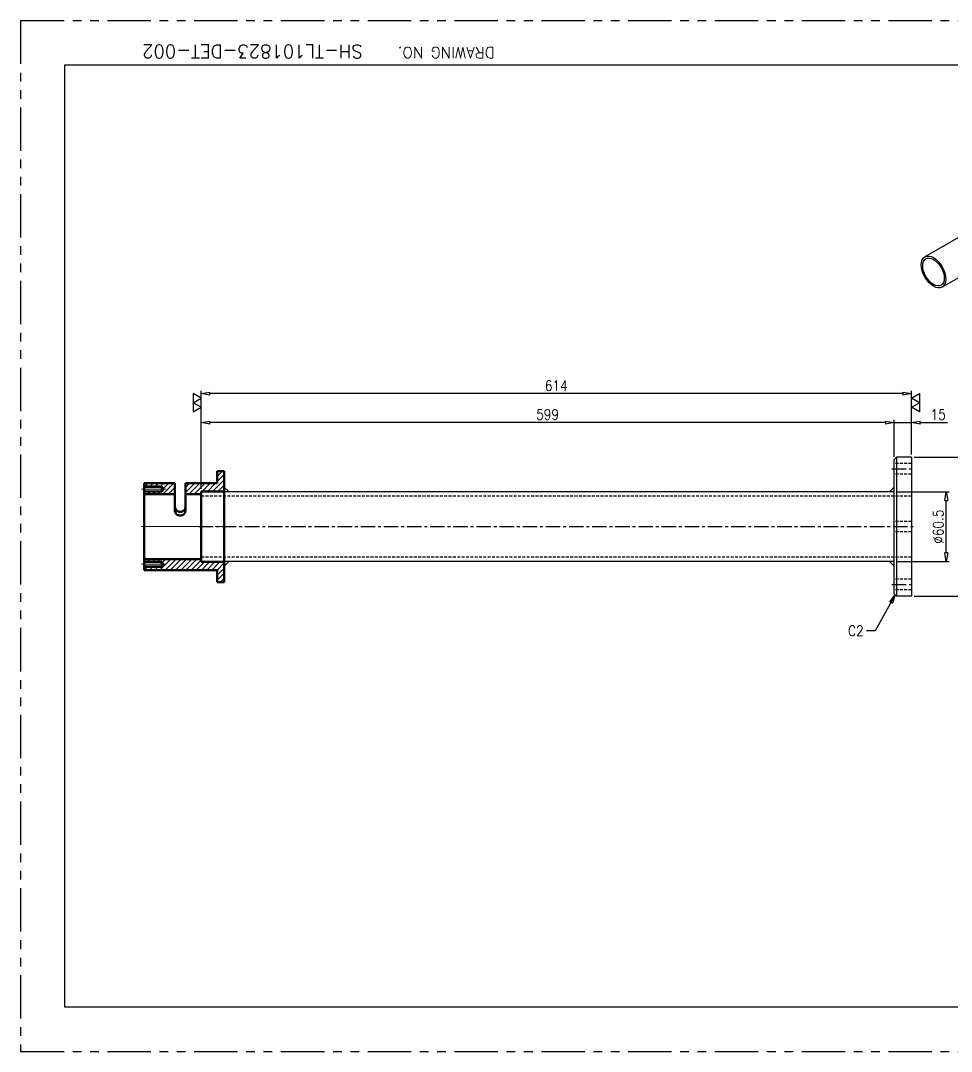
# Model space of a CAD drawing. Header units: millimetres. Extents: x 0 to 1260, y 0 to 891.
# Drawn here: x 0 to 804, y 0 to 891 of the extents above; entities that cross this region are included whole.
import ezdxf

# ---------------------------------------------------------------- set-up
doc = ezdxf.new("R2010")
doc.units = ezdxf.units.MM
doc.header["$LTSCALE"] = 10
for name, pattern in [('CENTER', [2, 1.25, -0.25, 0.25, -0.25]), ('CHAIN', [0.3543, 0.2362, -0.0295, 0.0591, -0.0295]), ('HIDDEN', [0.375, 0.25, -0.125]), ('PHANTOM', [2.5, 1.25, -0.25, 0.25, -0.25, 0.25, -0.25])]:
    doc.linetypes.add(name, pattern=pattern)
doc.layers.get('0').update_dxf_attribs({"linetype": 'CONTINUOUS'})
doc.layers.get('Defpoints').update_dxf_attribs({"linetype": 'CONTINUOUS'})
for name, color, linetype in [('1', 1, 'CENTER'), ('2', 2, 'HIDDEN'), ('BORDER', 90, 'CONTINUOUS'), ('BORDER_TXT', 130, 'CONTINUOUS'), ('VIEW_BNDS', 253, 'PHANTOM')]:
    doc.layers.add(name, color=color, linetype=linetype)
for name, color, linetype, lineweight in [('기호(ISO)', 7, 'CONTINUOUS', 18), ('외형선(ISO)', 7, 'CONTINUOUS', 50), ('좁은 외형선(ISO)', 4, 'CONTINUOUS', 35), ('중심선(ISO)', 1, 'CONTINUOUS', 18), ('해치 (ISO)', 1, 'CONTINUOUS', 18)]:
    doc.layers.add(name, color=color, linetype=linetype, lineweight=lineweight)
doc.styles.add('BORDER', font='ROMAND')
doc.styles.add('BORDER_TXT', font='ROMANS')
doc.styles.get("Standard").update_dxf_attribs({"font": 'romans.shx', "width": 0.85, "bigfont": 'fhg.shx'})
doc.dimstyles.new('KOCPSM', dxfattribs={"dimtxt": 3, "dimasz": 2.5, "dimexe": 0.8, "dimexo": 0.8, "dimgap": 0.8, "dimtad": 1, "dimdec": 3, "dimdsep": 46, "dimtxsty": 'Standard', "dimblk": 'CLOSEDBLANK', "dimcen": 0, "dimclrd": 4, "dimclre": 4, "dimadec": 1, "dimazin": 2, "dimtfac": 1, "dimtdec": 3, "dimtmove": 0, "dimatfit": 3, "dimldrblk": 'CLOSEDBLANK', "dimfxl": 1, "dimtolj": 1, "dimtzin": 0, "dimarcsym": 0})
doc.dimstyles.new('KOCPSM$0', dxfattribs={"dimtxt": 3, "dimasz": 2.5, "dimexe": 0.8, "dimexo": 0.8, "dimgap": 0.8, "dimtad": 1, "dimdsep": 46, "dimtxsty": 'Standard', "dimblk": 'CLOSEDBLANK', "dimcen": 0, "dimclrd": 4, "dimclre": 4, "dimclrt": 7, "dimazin": 2, "dimtfac": 1, "dimtmove": 0, "dimatfit": 3, "dimldrblk": 'CLOSEDBLANK', "dimfxl": 1, "dimarcsym": 0})

# ---------------------------------------------------------------- blocks, each defined once
blk = doc.blocks.new('ddddddff')
for p, q in [((207.5, 153.8), (198.3, 148.6)), ((211.8, 122), (-211.8, -122)), ((185.9, 119.4), (185.9, 121)), ((242, 69.5), (-181.6, -174.4)), ((226.7, 48.4), (228.1, 47.6)), ((267.4, 49.9), (258.2, 44.6))]:
    blk.add_line(p, q)
for centre, major_axis, start_param, end_param in [((226.9, 95.7), (-28.9, 50.3), 2.119465, 7.305313), ((228.3, 96.6), (29.9, -52), 5.495853, 10.21211), ((237.5, 101.8), (29.9, -52), 0, 3.141593), ((226.9, 95.7), (15.1, -26.2), 0, 3.141593)]:
    blk.add_ellipse(centre, major_axis=major_axis, ratio=0.578093, start_param=start_param, end_param=end_param)
for centre, major_axis in [((226.9, 136.6), (-2.25, 3.9)), ((191.5, 116.1), (-2.25, 3.9)), ((262.2, 75.4), (-2.25, 3.9)), ((226.9, 54.9), (-2.25, 3.9)), ((-196.7, -148.2), (-15.1, 26.2)), ((-196.7, -148.2), (-13.2, 22.9))]:
    blk.add_ellipse(centre, major_axis=major_axis, ratio=0.578093)
blk = doc.blocks.new('A3-BORDER')
at = {"layer": 'BORDER'}
for p, q in [((12.7, 284.3), (407.3, 284.3)), ((12.7, 12.7), (12.7, 284.3)), ((407.3, 12.7), (12.7, 12.7))]:
    blk.add_line(p, q, dxfattribs=at)
at = {"layer": 'VIEW_BNDS'}
for p, q in [((0, 297), (0, 0)), ((0, 297), (420, 297)), ((0, 0), (420, 0))]:
    blk.add_line(p, q, dxfattribs=at)
at = {"layer": 'BORDER', "color": 70, "style": 'BORDER'}
blk.add_text('DRAWING NO.', height=3.175, rotation=180, dxfattribs=at).set_placement((136.53, 289.38))
at = {"layer": 'BORDER_TXT', "style": 'BORDER_TXT'}
for tag, p, height, rotation in [('PX-NUMBER', (98.54, 290.01), 3.81, 180), ('VENDOR-JOB', (413.65, 12.7), 3.17, 90)]:
    blk.add_attdef(tag, p, '', height=height, rotation=rotation, dxfattribs=at)
blk = doc.blocks.new('XCVZXCVZXCV')
at = {"layer": '해치 (ISO)'}
h = blk.add_hatch(dxfattribs=at)
h.set_pattern_fill('ANSI31', color=6, scale=25.4, style=0)
h.set_pattern_definition([(45, (9490.031, -52.1413), (-2.245064, 2.245064), [])])
h.paths.add_polyline_path([(9719.52, 48.92), (9719.52, 39.42), (9693.02, 39.42), (9693.02, 41.86), (9708.02, 41.86), (9709.26, 43.92), (9708.02, 45.99), (9693.02, 45.99), (9693.02, 48.92)])
h.paths.add_polyline_path([(9762.02, 41.92), (9742.02, 41.92), (9742.02, 39.42), (9728.52, 39.42), (9728.52, 48.92), (9756.02, 48.92), (9756.02, 59.42), (9762.02, 59.42)])
h.paths.add_polyline_path([(9742.02, -19.08), (9762.02, -19.08), (9762.02, -36.58), (9756.02, -36.58), (9756.02, -26.08), (9693.02, -26.08), (9693.02, -23.14), (9708.02, -23.14), (9709.26, -21.08), (9708.02, -19.01), (9693.02, -19.01), (9693.02, -16.58), (9742.02, -16.58)])
at = {"layer": '외형선(ISO)', "color": 6}
for p, q in [((9756.02, 59.42), (9762.02, 59.42)), ((9756.02, 48.92), (9756.02, 59.42)), ((9762.02, 59.42), (9762.02, 41.92)), ((9693.02, 48.92), (9719.52, 48.92)), ((9693.02, 45.99), (9693.02, 48.92)), ((9708.02, 45.99), (9693.02, 45.99)), ((9693.02, 41.86), (9693.02, 45.99)), ((9708.02, 46.42), (9708.02, 41.42)), ((9709.26, 43.92), (9708.02, 45.99)), ((9719.52, 48.92), (9719.52, 39.42)), ((9728.52, 48.92), (9756.02, 48.92)), ((9728.52, 39.42), (9728.52, 48.92)), ((9693.02, 41.86), (9708.02, 41.86)), ((9693.02, 39.42), (9693.02, 41.86)), ((9719.52, 39.42), (9693.02, 39.42)), ((9693.02, -16.58), (9693.02, 39.42)), ((9708.02, 41.86), (9709.26, 43.92)), ((9719.52, 25.1), (9719.52, 39.42)), ((9742.02, 39.42), (9728.52, 39.42)), ((9728.52, 39.42), (9728.52, 25.1)), ((9762.02, 41.92), (9742.02, 41.92)), ((9742.02, 41.92), (9742.02, 39.42)), ((9742.02, -16.58), (9742.02, 39.42)), ((9762.02, -19.08), (9762.02, 41.92)), ((9693.02, -16.58), (9742.02, -16.58)), ((9693.02, -19.01), (9693.02, -16.58)), ((9742.02, -16.58), (9742.02, -19.08)), ((9708.02, -19.01), (9693.02, -19.01)), ((9693.02, -23.14), (9693.02, -19.01)), ((9693.02, -23.14), (9708.02, -23.14)), ((9693.02, -26.08), (9693.02, -23.14)), ((9756.02, -26.08), (9693.02, -26.08)), ((9708.02, -18.58), (9708.02, -23.58)), ((9709.26, -21.08), (9708.02, -19.01)), ((9708.02, -23.14), (9709.26, -21.08)), ((9742.02, -19.08), (9762.02, -19.08)), ((9756.02, -36.58), (9756.02, -26.08)), ((9762.02, -19.08), (9762.02, -36.58)), ((9762.02, -36.58), (9756.02, -36.58))]:
    blk.add_line(p, q, dxfattribs=at)
for points, knots in [([(9724.02, 24.25), (9723.45, 24.25), (9722.85, 24.35), (9721.74, 24.78), (9721.23, 25.11), (9720.43, 25.85), (9720.09, 26.32), (9719.63, 27.33), (9719.52, 27.88), (9719.52, 28.38)], [1.3625214, 1.3625214, 1.3625214, 1.3625214, 1.5320467, 1.5320467, 1.701572, 1.701572, 1.8715962, 1.8715962, 2.0416203, 2.0416203, 2.0416203, 2.0416203]), ([(9728.52, 28.38), (9728.52, 27.88), (9728.4, 27.33), (9727.94, 26.32), (9727.6, 25.85), (9726.8, 25.11), (9726.29, 24.78), (9725.18, 24.35), (9724.58, 24.25), (9724.02, 24.25)], [-0.6790989, -0.6790989, -0.6790989, -0.6790989, -0.5090748, -0.5090748, -0.3390507, -0.3390507, -0.1695253, -0.1695253, 0, 0, 0, 0]), ([(9719.52, 25.1), (9719.52, 24.61), (9719.63, 24.07), (9720.09, 23.06), (9720.43, 22.6), (9721.23, 21.86), (9721.74, 21.53), (9722.85, 21.11), (9723.45, 21), (9724.02, 21)], [0.6879527, 0.6879527, 0.6879527, 0.6879527, 0.8583912, 0.8583912, 1.0288297, 1.0288297, 1.198368, 1.198368, 1.3679064, 1.3679064, 1.3679064, 1.3679064]), ([(9724.02, 21), (9724.58, 21), (9725.18, 21.11), (9726.29, 21.53), (9726.8, 21.86), (9727.6, 22.6), (9727.95, 23.06), (9728.4, 24.07), (9728.52, 24.61), (9728.52, 25.1)], [0, 0, 0, 0, 0.1695383, 0.1695383, 0.3390766, 0.3390766, 0.5095152, 0.5095152, 0.6799537, 0.6799537, 0.6799537, 0.6799537])]:
    blk.add_open_spline(points, degree=3, knots=knots, dxfattribs=at)
at = {"layer": '좁은 외형선(ISO)', "color": 6}
for p, q in [((9708.02, 46.42), (9693.02, 46.42)), ((9693.02, 41.42), (9708.02, 41.42)), ((9708.02, -18.58), (9693.02, -18.58)), ((9693.02, -23.58), (9708.02, -23.58))]:
    blk.add_line(p, q, dxfattribs=at)
at = {"layer": '중심선(ISO)', "color": 6, "linetype": 'CHAIN', "ltscale": 23.990969}
for p, q in [((9711.76, 43.92), (9690.52, 43.92)), ((9690.52, 11.42), (9764.52, 11.42)), ((9711.76, -21.08), (9690.52, -21.08))]:
    blk.add_line(p, q, dxfattribs=at)
blk = doc.blocks.new('끝 처리1')
at = {"layer": '기호(ISO)'}
for p, q in [((230.76, 125.8), (228.76, 123.8)), ((230.76, 123.8), (230.76, 125.8)), ((228.76, 123.8), (230.76, 123.8))]:
    blk.add_line(p, q, dxfattribs=at)
at = {"layer": '기호(ISO)', "flags": 128}
blk.add_lwpolyline([(228.76, 123.8), (230.76, 123.8), (230.76, 125.8), (228.76, 123.8)], dxfattribs=at)
at = {"layer": '기호(ISO)'}
blk.add_solid([(228.76, 123.8), (230.76, 123.8), (230.76, 125.8), (228.76, 123.8)], dxfattribs=at)
blk = doc.blocks.new('_ClosedBlank')
at = {"color": 0, "linetype": 'ByBlock', "lineweight": -2}
for p, q in [((-1, 0.17), (0, 0)), ((-1, 0.17), (-1, -0.17)), ((0, 0), (-1, -0.17))]:
    blk.add_line(p, q, dxfattribs=at)
blk = doc.blocks.new('*D13')
at = {"color": 4, "linetype": 'ByBlock', "lineweight": -2, "transparency": 16777216}
for p, q in [((772.3, 513.57), (827.3, 513.57)), ((824.9, 401.07), (824.9, 506.07)), ((772.3, 393.57), (827.3, 393.57))]:
    blk.add_line(p, q, dxfattribs=at)
at = {"layer": 'Defpoints', "color": 0, "transparency": 16777216}
for p in [(769.9, 513.57), (824.9, 513.57), (769.9, 393.57)]:
    blk.add_point(p, dxfattribs=at)
at = {"color": 4, "lineweight": -2, "transparency": 16777216, "xscale": 7.5, "yscale": 7.5, "zscale": 7.5}
for p, rotation in [((824.9, 513.57), 90), ((824.9, 393.57), 270)]:
    blk.add_blockref('_ClosedBlank', p, dxfattribs=dict(at, rotation=rotation))
at = {"color": 7, "transparency": 16777216, "insert": (818, 453.57), "char_height": 9, "attachment_point": 5, "rotation": 90}
blk.add_mtext('120', dxfattribs=at)
blk = doc.blocks.new('*D14')
at = {"color": 4, "linetype": 'ByBlock', "lineweight": -2, "transparency": 16777216}
for p, q in [((747.4, 543.57), (739.9, 543.57)), ((754.9, 513.97), (754.9, 545.97)), ((754.9, 543.57), (769.9, 543.57)), ((769.9, 515.97), (769.9, 545.97)), ((777.4, 543.57), (800.99, 543.57))]:
    blk.add_line(p, q, dxfattribs=at)
at = {"layer": 'Defpoints', "color": 0, "transparency": 16777216}
for p in [(769.9, 543.57), (754.9, 511.57), (769.9, 513.57)]:
    blk.add_point(p, dxfattribs=at)
at = {"color": 4, "lineweight": -2, "transparency": 16777216, "xscale": 7.5, "yscale": 7.5, "zscale": 7.5}
blk.add_blockref('_ClosedBlank', (754.9, 543.57), dxfattribs=at)
at = {"color": 4, "lineweight": -2, "transparency": 16777216, "xscale": 7.5, "yscale": 7.5, "zscale": 7.5, "rotation": 180}
blk.add_blockref('_ClosedBlank', (769.9, 543.57), dxfattribs=at)
at = {"color": 7, "transparency": 16777216, "insert": (792.95, 550.47), "char_height": 9, "attachment_point": 5}
blk.add_mtext('15', dxfattribs=at)
blk = doc.blocks.new('*D15')
at = {"color": 4, "linetype": 'ByBlock', "lineweight": -2, "transparency": 16777216}
for p, q in [((155.9, 486.22), (155.9, 545.97)), ((747.4, 543.57), (163.4, 543.57)), ((754.9, 513.97), (754.9, 545.97))]:
    blk.add_line(p, q, dxfattribs=at)
at = {"layer": 'Defpoints', "color": 0, "transparency": 16777216}
for p in [(155.9, 543.57), (754.9, 511.57), (155.9, 483.82)]:
    blk.add_point(p, dxfattribs=at)
at = {"color": 4, "lineweight": -2, "transparency": 16777216, "xscale": 7.5, "yscale": 7.5, "zscale": 7.5, "rotation": 180}
blk.add_blockref('_ClosedBlank', (155.9, 543.57), dxfattribs=at)
at = {"color": 4, "lineweight": -2, "transparency": 16777216, "xscale": 7.5, "yscale": 7.5, "zscale": 7.5}
blk.add_blockref('_ClosedBlank', (754.9, 543.57), dxfattribs=at)
at = {"color": 7, "transparency": 16777216, "insert": (455.4, 550.47), "char_height": 9, "attachment_point": 5}
blk.add_mtext('599', dxfattribs=at)
blk = doc.blocks.new('*D16')
at = {"color": 4, "linetype": 'ByBlock', "lineweight": -2, "transparency": 16777216}
for p, q in [((155.9, 486.22), (155.9, 570.97)), ((769.9, 515.97), (769.9, 570.97)), ((762.4, 568.57), (163.4, 568.57))]:
    blk.add_line(p, q, dxfattribs=at)
at = {"layer": 'Defpoints', "color": 0, "transparency": 16777216}
for p in [(155.9, 568.57), (769.9, 513.57), (155.9, 483.82)]:
    blk.add_point(p, dxfattribs=at)
at = {"color": 4, "lineweight": -2, "transparency": 16777216, "xscale": 7.5, "yscale": 7.5, "zscale": 7.5, "rotation": 180}
blk.add_blockref('_ClosedBlank', (155.9, 568.57), dxfattribs=at)
at = {"color": 4, "lineweight": -2, "transparency": 16777216, "xscale": 7.5, "yscale": 7.5, "zscale": 7.5}
blk.add_blockref('_ClosedBlank', (769.9, 568.57), dxfattribs=at)
at = {"color": 7, "transparency": 16777216, "insert": (462.9, 575.47), "char_height": 9, "attachment_point": 5}
blk.add_mtext('614', dxfattribs=at)
blk = doc.blocks.new('끝 처리2')
at = {"layer": '기호(ISO)'}
for p, q in [((230.76, 93.55), (228.76, 93.55)), ((228.76, 93.55), (230.76, 91.55)), ((230.76, 91.55), (230.76, 93.55))]:
    blk.add_line(p, q, dxfattribs=at)
at = {"layer": '기호(ISO)', "flags": 128}
blk.add_lwpolyline([(230.76, 91.55), (230.76, 93.55), (228.76, 93.55), (230.76, 91.55)], dxfattribs=at)
at = {"layer": '기호(ISO)'}
blk.add_solid([(230.76, 91.55), (230.76, 93.55), (228.76, 93.55), (230.76, 91.55)], dxfattribs=at)
blk = doc.blocks.new('*D17')
at = {"color": 4, "linetype": 'ByBlock', "lineweight": -2, "transparency": 16777216}
for p, q in [((757.3, 483.82), (802.3, 483.82)), ((799.9, 430.82), (799.9, 476.32)), ((757.3, 423.32), (802.3, 423.32))]:
    blk.add_line(p, q, dxfattribs=at)
at = {"layer": 'Defpoints', "color": 0, "transparency": 16777216}
for p in [(754.9, 483.82), (799.9, 483.82), (754.9, 423.32)]:
    blk.add_point(p, dxfattribs=at)
at = {"color": 4, "lineweight": -2, "transparency": 16777216, "xscale": 7.5, "yscale": 7.5, "zscale": 7.5}
for p, rotation in [((799.9, 483.82), 90), ((799.9, 423.32), 270)]:
    blk.add_blockref('_ClosedBlank', p, dxfattribs=dict(at, rotation=rotation))
at = {"color": 7, "transparency": 16777216, "insert": (793, 453.57), "char_height": 9, "attachment_point": 5, "rotation": 90}
blk.add_mtext('%%c60.5', dxfattribs=at)

msp = doc.modelspace()

# ---------------------------------------------------------------- linework, layer by layer
for p, q in [((754.9, 511.571), (756.9, 513.571)), ((754.9, 395.571), (754.9, 511.571)), ((756.9, 513.571), (756.9, 393.571)), ((769.9, 513.571), (756.9, 513.571)), ((769.9, 513.571), (769.9, 393.571)), ((155.9, 483.821), (155.9, 423.321)), ((754.9, 483.821), (155.9, 483.821)), ((754.9, 423.321), (155.9, 423.321)), ((754.9, 395.571), (756.9, 393.571)), ((769.9, 393.571), (756.9, 393.571))]:
    msp.add_line(p, q)
at = {"color": 2}
for points in [[(155.9, 564.641), (149.093, 568.571), (149.093, 560.71)], [(769.9, 564.641), (776.707, 568.571), (776.707, 560.71)], [(155.9, 556.78), (149.093, 560.71), (149.093, 552.85)], [(769.9, 556.78), (776.707, 560.71), (776.707, 552.85)]]:
    msp.add_lwpolyline(points, close=True, dxfattribs=at)
at = {"layer": '1'}
for p, q in [((752.9, 503.571), (771.9, 503.571)), ((153.9, 453.571), (771.9, 453.571)), ((752.9, 403.571), (771.9, 403.571))]:
    msp.add_line(p, q, dxfattribs=at)
at = {"layer": '2'}
for p, q in [((769.9, 508.071), (754.9, 508.071)), ((769.9, 499.071), (754.9, 499.071)), ((769.9, 480.021), (155.9, 480.021)), ((769.9, 458.071), (754.9, 458.071)), ((769.9, 449.071), (754.9, 449.071)), ((769.9, 427.121), (155.9, 427.121)), ((769.9, 408.071), (754.9, 408.071)), ((769.9, 399.071), (754.9, 399.071))]:
    msp.add_line(p, q, dxfattribs=at)

# ---------------------------------------------------------------- block references
ref = msp.add_blockref('A3-BORDER', (0, 0), dxfattribs=dict(xscale=3, yscale=3, zscale=3))
ref.add_attrib('PX-NUMBER', 'SH-TL101823-DET-002', (295.607, 870.045), dxfattribs={"layer": 'BORDER_TXT', "height": 11.43, "rotation": 180, "style": 'BORDER_TXT'})
at = {"xscale": 0.5, "yscale": 0.5, "zscale": 0.5}
msp.add_blockref('ddddddff', (887.238, 747.848), dxfattribs=at)
msp.add_blockref('XCVZXCVZXCV', (-9586.116, 442.149))
at = {"layer": '기호(ISO)', "xscale": 2, "yscale": 2, "zscale": 2}
for p, rotation in [((-71.7, 945.348), 270), ((637.427, 670.921), 180)]:
    msp.add_blockref('끝 처리1', p, dxfattribs=dict(at, rotation=rotation))
for name in ['끝 처리1', '끝 처리2']:
    msp.add_blockref(name, (293.373, 236.221), dxfattribs=at)

# ---------------------------------------------------------------- texts
at = {"insert": (728.519, 359.071), "char_height": 9, "attachment_point": 9}
msp.add_mtext('C2', dxfattribs=at)

# ---------------------------------------------------------------- dimensions: what is measured, and where the dimension line sits
for base, p1, p2, picture, middle in [((155.9, 568.571), (769.9, 513.571), (155.9, 483.821), '*D16', (462.9, 575.471)), ((155.9, 543.571), (754.9, 511.571), (155.9, 483.821), '*D15', (455.4, 550.471)), ((769.9, 543.571), (754.9, 511.571), (769.9, 513.571), '*D14', (792.946, 550.471))]:
    dim = msp.add_linear_dim(base=base, p1=p1, p2=p2, dimstyle='KOCPSM$0', override={"dimscale": 3, "dimfxl": 0.8, "dimarcsym": 1})
    dim.commit()
    dim.dimension.update_dxf_attribs({"geometry": picture, "text_midpoint": middle})
dim = msp.add_linear_dim(base=(824.9, 513.571), p1=(769.9, 393.571), p2=(769.9, 513.571), angle=90, dimstyle='KOCPSM$0', override={"dimscale": 3, "dimfxl": 0.8, "dimarcsym": 1})
dim.commit()
dim.dimension.update_dxf_attribs({"geometry": '*D13', "text_midpoint": (818, 453.571)})
dim = msp.add_linear_dim(base=(799.9, 483.821), p1=(754.9, 423.321), p2=(754.9, 483.821), angle=90, text='%%c<>', dimstyle='KOCPSM$0', override={"dimscale": 3, "dimfxl": 0.8, "dimarcsym": 1})
dim.commit()
dim.dimension.update_dxf_attribs({"geometry": '*D17', "text_midpoint": (793, 453.571)})

# ---------------------------------------------------------------- leaders
at = {"annotation_type": 0, "has_hookline": 1, "hookline_direction": 1, "text_width": 12.75}
msp.add_leader([(755.9, 394.571), (738.419, 363.571), (730.919, 363.571)], dimstyle='KOCPSM', override={"dimscale": 3, "dimgap": 0.8, "dimtad": 0, "dimadec": 2, "dimfxl": 0.8, "dimarcsym": 1}, dxfattribs=at)

doc.saveas('drawing.dxf')
